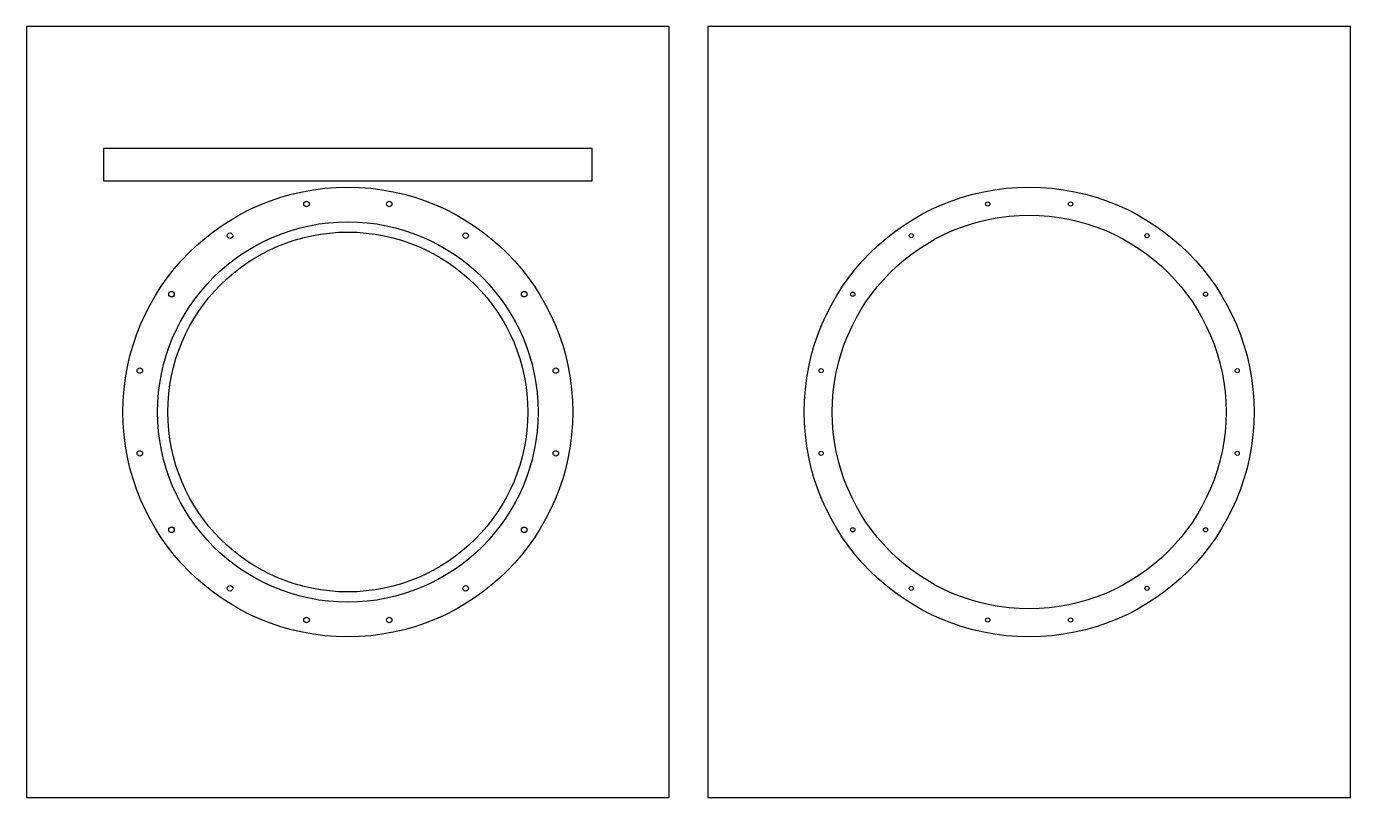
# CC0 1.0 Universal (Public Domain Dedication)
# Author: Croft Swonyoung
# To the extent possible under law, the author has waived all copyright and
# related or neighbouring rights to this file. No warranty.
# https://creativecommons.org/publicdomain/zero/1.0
# Model space of a CAD drawing. Extents: x 0 to 1030, y 0 to 600.
import ezdxf

# ---------------------------------------------------------------- set-up
doc = ezdxf.new("R2010")
doc.units = 0
for name, color, linetype in [('CUT', 5, 'CONTINUOUS'), ('DRILL', 2, 'CONTINUOUS'), ('GROOVE', 1, 'CONTINUOUS'), ('POCKET', 3, 'CONTINUOUS'), ('SHEET', 8, 'CONTINUOUS'), ('WINDOW', 4, 'CONTINUOUS')]:
    doc.layers.add(name, color=color, linetype=linetype)

msp = doc.modelspace()

# ---------------------------------------------------------------- linework, layer by layer
at = {"layer": 'CUT'}
for p, q in [((440, 505), (60, 505)), ((60, 505), (60, 480)), ((440, 480), (440, 505)), ((60, 480), (440, 480))]:
    msp.add_line(p, q, dxfattribs=at)
for centre in [(250, 300), (780, 300)]:
    msp.add_circle(centre, 175, dxfattribs=at)
at = {"layer": 'DRILL'}
for centre, radius in [((217.8101, 461.8296), 2.15), ((282.1899, 461.8296), 2.15), ((747.8101, 461.8296), 1.65), ((812.1899, 461.8296), 1.65), ((158.3309, 437.1925), 2.15), ((341.6691, 437.1925), 2.15), ((688.3309, 437.1925), 1.65), ((871.6691, 437.1925), 1.65), ((112.8075, 391.6691), 2.15), ((387.1925, 391.6691), 2.15), ((642.8075, 391.6691), 1.65), ((917.1925, 391.6691), 1.65), ((88.1704, 332.1899), 2.15), ((411.8296, 332.1899), 2.15), ((618.1704, 332.1899), 1.65), ((941.8296, 332.1899), 1.65), ((88.1704, 267.8101), 2.15), ((411.8296, 267.8101), 2.15), ((618.1704, 267.8101), 1.65), ((941.8296, 267.8101), 1.65), ((112.8075, 208.3309), 2.15), ((387.1925, 208.3309), 2.15), ((642.8075, 208.3309), 1.65), ((917.1925, 208.3309), 1.65), ((158.3309, 162.8075), 2.15), ((341.6691, 162.8075), 2.15), ((688.3309, 162.8075), 1.65), ((871.6691, 162.8075), 1.65), ((217.8101, 138.1704), 2.15), ((282.1899, 138.1704), 2.15), ((747.8101, 138.1704), 1.65), ((812.1899, 138.1704), 1.65)]:
    msp.add_circle(centre, radius, dxfattribs=at)
at = {"layer": 'GROOVE'}
msp.add_circle((250, 300), 148, dxfattribs=at)
at = {"layer": 'POCKET'}
msp.add_circle((780, 300), 153.15, dxfattribs=at)
at = {"layer": 'SHEET'}
for p, q in [((500, 600), (0, 600)), ((0, 600), (0, 0)), ((500, 0), (500, 600)), ((1030, 600), (530, 600)), ((530, 600), (530, 0)), ((1030, 0), (1030, 600)), ((0, 0), (500, 0)), ((530, 0), (1030, 0))]:
    msp.add_line(p, q, dxfattribs=at)
at = {"layer": 'WINDOW'}
msp.add_circle((250, 300), 140, dxfattribs=at)

doc.saveas('drawing.dxf')
